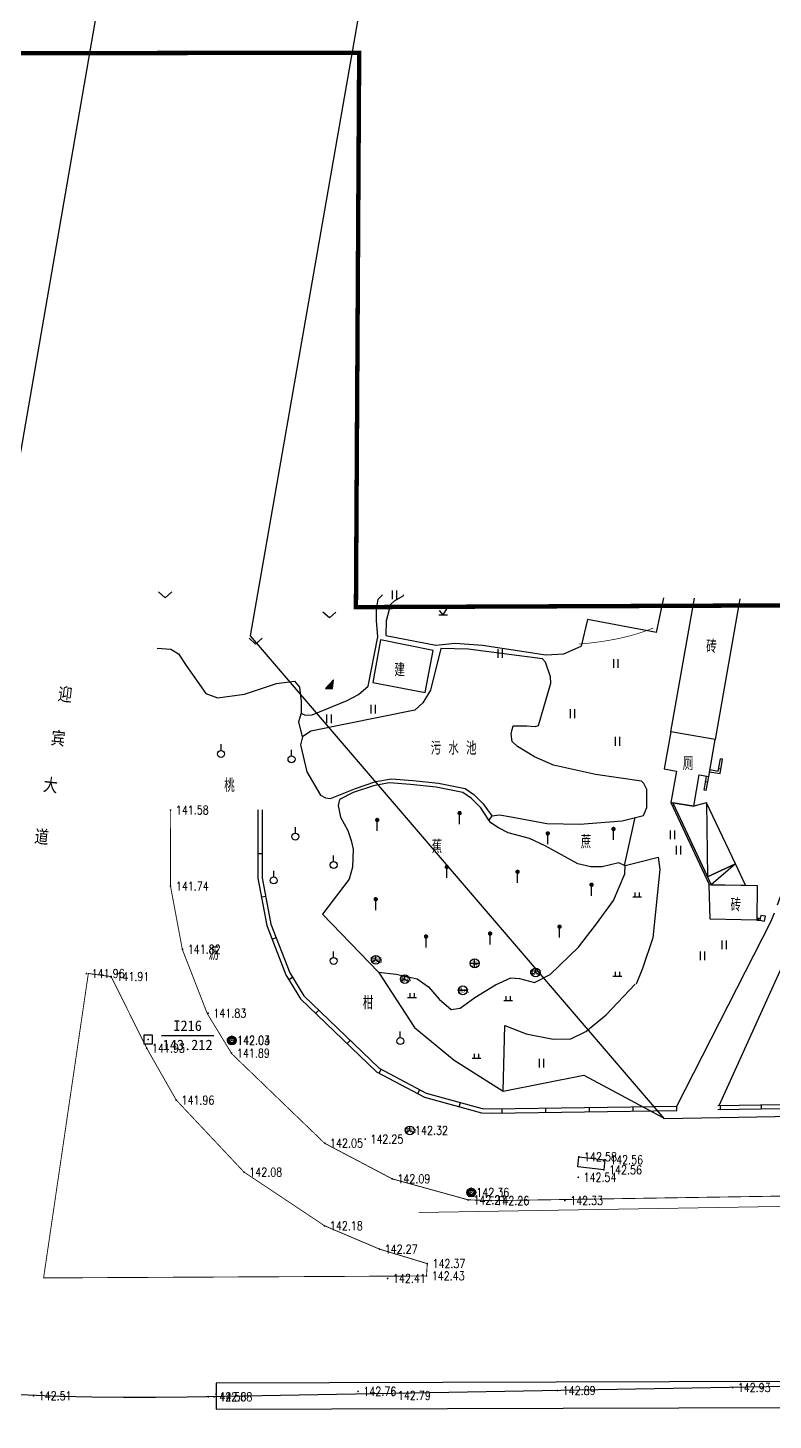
# Model space of a CAD drawing. Extents: x 529262 to 576451, y 2694391 to 2717535.
# Drawn here: x 563404.9 to 563490.2, y 2709622.7 to 2709782.1 of the extents above; entities that cross this region are included whole.
import ezdxf
from ezdxf.enums import TextEntityAlignment as Align
from ezdxf.xclip import XClip

# ---------------------------------------------------------------- set-up
doc = ezdxf.new("R2010")
doc.units = 0
doc.header["$XCLIPFRAME"] = 0
doc.linetypes.add('X6', pattern=[2, 1, -1])
for name, color, linetype in [('a红线图', 1, 'Continuous'), ('COMPONENT', 8, 'Continuous'), ('DGX', 8, 'Continuous'), ('DLDW', 8, 'Continuous'), ('DLSS', 4, 'Continuous'), ('DMTZ', 8, 'Continuous'), ('GCD', 8, 'Continuous'), ('GXYZ', 8, 'Continuous'), ('JMD', 8, 'Continuous'), ('KZD', 8, 'Continuous'), ('PP-COM', 7, 'Continuous'), ('RD-中线', 40, 'Continuous'), ('RD-红线', 7, 'Continuous'), ('ZBTZ', 8, 'Continuous'), ('ZJ', 7, 'Continuous')]:
    doc.layers.add(name, color=color, linetype=linetype)
doc.styles.add('HZ', font='rs.shx', dxfattribs={"width": 0.8, "bigfont": 'hztxt.shx'})
doc.styles.add('宋体', font='', dxfattribs={"width": 0.75})
doc.styles.add('等线体', font='simhei.ttf')
doc.styles.get('宋体').set_extended_font_data('SimSun')
doc.linetypes.add('10421', pattern='A,2,[150,AAA.SHX,S=0.5,R=0,X=0,Y=0.5],1e-11', length=2)
doc.linetypes.add('1161', pattern='A,0,[149,AAA.SHX,S=0.15,R=0,X=0,Y=0],-1.6', length=1.6)

# ---------------------------------------------------------------- blocks, each defined once
blk = doc.blocks.new('A$C19FD0107')
at = {"layer": 'RD-中线', "color": 8, "linetype": 'Continuous'}
blk.add_lwpolyline([(-5280.17, 15276.46), (-7574.88, 15234.77, -0.04855), (-7632.83, 15239.35), (-9762.37, 15617.81)], format="xyb", dxfattribs=at)
at = {"layer": 'RD-中线', "color": 8, "linetype": 'Continuous', "ltscale": 100}
blk.add_lwpolyline([(-7552.98, 15579.99), (-7614.53, 15224.26, 0.022864), (-7617.97, 15197.05), (-7656.03, 14721.62, -0.017422), (-7658.42, 14700.86), (-7660.81, 14685.05, 0.009555), (-7662.3, 14673.68), (-7679.95, 14515.84, 0.004499), (-7681.05, 14505.09), (-7715.67, 14135.39, -0.025309), (-7720.02, 14105.35), (-7719.35, 14108.74, 0.055468), (-7721.57, 14082.29), (-7691.96, 12988.66), (-7675.22, 12857.93), (-7612.49, 12550.87), (-7521.66, 12281.18), (-7495.03, 12217.99, -0.012701), (-7472.78, 12161.24)], format="xyb", dxfattribs=at)
at = {"layer": 'RD-红线', "color": 8, "linetype": 'Continuous', "flags": 128}
blk.add_lwpolyline([(-7163.1, 15273.08), (-7520.28, 15266.64), (-7567.63, 15321.95), (-7510.03, 15651.94)], dxfattribs=at)
blk = doc.blocks.new('GC200')
at = {"linetype": 'Continuous', "const_width": 0.2, "flags": 128}
blk.add_lwpolyline([(-0.1, 0, 1), (0.1, 0, 1)], format="xyb", close=True, dxfattribs=at)
blk = doc.blocks.new('gc125')
at = {"color": 8}
blk.add_line((0, 0.8), (0, 2.2), dxfattribs=at)
blk.add_circle((0, 0), 0.8, dxfattribs=at)
blk = doc.blocks.new('gc121')
at = {"color": 8}
for p, q in [((-0.5, -1), (-0.5, 1)), ((0.5, -1), (0.5, 1))]:
    blk.add_line(p, q, dxfattribs=at)
blk = doc.blocks.new('gc123')
at = {"color": 8}
for p, q in [((-1, 0), (1, 0)), ((0, 0), (-0.8, 1)), ((0, 0), (1.2, 2))]:
    blk.add_line(p, q, dxfattribs=at)
blk = doc.blocks.new('gc165')
at = {"color": 8}
blk.add_line((0, 0), (0, 2), dxfattribs=at)
at = {"color": 8, "const_width": 0.5}
blk.add_lwpolyline([(-0.25, 2.5, 1), (0.25, 2.5, 1)], format="xyb", close=True, dxfattribs=at)
blk = doc.blocks.new('gc126')
at = {"color": 8}
for p, q in [((0, 0), (-1.5, 1.32)), ((1.5, 1.32), (0, 0))]:
    blk.add_line(p, q, dxfattribs=at)
blk = doc.blocks.new('gc119')
at = {"color": 8}
for p, q in [((-1, 0), (1, 0)), ((-0.5, 1), (-0.5, 0)), ((0.5, 1), (0.5, 0))]:
    blk.add_line(p, q, dxfattribs=at)
blk = doc.blocks.new('gc201')
blk.add_lwpolyline([(-0.8, 0), (0.8, 0), (1.06, 2)], close=True)
blk.add_solid([(-0.8, 0), (0.8, 0), (1.06, 2)])
blk = doc.blocks.new('gc115')
at = {"color": 8}
blk.add_lwpolyline([(-1, -1), (1, -1), (1, 1), (-1, 1)], close=True, dxfattribs=at)
blk.add_point((0, 0), dxfattribs=at)
blk = doc.blocks.new('gcbj0102')
for p, q in [((-1, 0), (1, 0)), ((0, -1), (0, 1))]:
    blk.add_line(p, q)
blk.add_circle((0, 0), 1)
blk = doc.blocks.new('gcbj0107')
for q in [(-0.87, -0.5), (0, 1), (0.87, -0.5)]:
    blk.add_line((0, 0), q)
blk.add_circle((0, 0), 1)
blk = doc.blocks.new('*U11')
at = {"linetype": 'Continuous'}
for points in [[(-1.14, -0.07), (-0.87, -0.76), (-1.13, 0.09)], [(-1.13, 0.09), (-0.73, -0.88), (-1.09, 0.24)], [(-0.73, -0.88), (-1.13, 0.09), (-0.87, -0.76)], [(-0.36, 0.24), (-0.55, 0.84), (-1.09, 0.24)], [(-0.73, 0.74), (-1.09, 0.24), (-0.55, 0.84)], [(-1.09, 0.24), (-0.73, 0.74), (-1.01, 0.43)], [(-0.5, -0.19), (-1.09, 0.24), (-0.73, -0.88)], [(-0.88, 0.6), (-1.01, 0.43), (-0.73, 0.74)], [(-0.55, 0.84), (-0.36, 0.24), (-0.35, 0.91)], [(-0.14, 0.93), (-0.35, 0.91), (-0.36, 0.24)], [(-0.14, 0.93), (0.09, 0.24), (0.07, 0.91)], [(0.81, 0.24), (0.07, 0.91), (0.09, 0.24)], [(0.07, 0.91), (0.81, 0.24), (0.27, 0.84)], [(0.22, -0.19), (0.45, -0.88), (0.81, 0.24)], [(0.73, 0.43), (0.27, 0.84), (0.81, 0.24)], [(0.27, 0.84), (0.73, 0.43), (0.45, 0.74)], [(0.6, 0.6), (0.45, 0.74), (0.73, 0.43)], [(0.59, -0.76), (0.81, 0.24), (0.45, -0.88)], [(0.81, 0.24), (0.59, -0.76), (0.85, 0.09)], [(0.7, -0.61), (0.85, 0.09), (0.59, -0.76)], [(0.85, 0.09), (0.7, -0.61), (0.86, -0.07)], [(-0.87, -0.76), (-1.14, -0.07), (-0.98, -0.61)], [(-1.12, -0.26), (-0.98, -0.61), (-1.14, -0.07)], [(-0.98, -0.61), (-1.12, -0.26), (-1.07, -0.44)], [(-0.73, -0.88), (-0.55, -0.98), (-0.14, -0.45)], [(-0.35, -1.05), (-0.14, -0.45), (-0.55, -0.98)], [(-0.14, -0.45), (-0.35, -1.05), (0.45, -0.88)], [(-0.14, -1.07), (0.45, -0.88), (-0.35, -1.05)], [(0.45, -0.88), (-0.14, -1.07), (0.27, -0.98)], [(0.07, -1.05), (0.27, -0.98), (-0.14, -1.07)], [(0.79, -0.44), (0.86, -0.07), (0.7, -0.61)], [(0.86, -0.07), (0.79, -0.44), (0.84, -0.26)]]:
    blk.add_solid(points, dxfattribs=at)
blk = doc.blocks.new('gcbj0112')
at = {"linetype": 'Continuous'}
for p, q in [((-1.09, 0.24), (-0.5, -0.19)), ((-0.36, 0.24), (-1.09, 0.24)), ((-0.14, 0.93), (-0.36, 0.24)), ((0.09, 0.24), (-0.14, 0.93)), ((0.81, 0.24), (0.09, 0.24)), ((0.22, -0.19), (0.81, 0.24)), ((-0.5, -0.19), (-0.73, -0.88)), ((-0.73, -0.88), (-0.14, -0.45)), ((-0.14, -0.45), (0.45, -0.88)), ((0.45, -0.88), (0.22, -0.19))]:
    blk.add_line(p, q, dxfattribs=at)
blk.add_circle((-0.14, -0.07), 1, dxfattribs=at)
for p in [(-1.09, 0.24), (-0.14, 0.93), (0.81, 0.24), (-0.73, -0.88), (0.45, -0.88)]:
    blk.add_point(p, dxfattribs=at)
blk.add_blockref('*U11', (0, 0), dxfattribs=at)
blk = doc.blocks.new('gcbj0101')
blk.add_line((-1, 0), (1, 0))
blk.add_circle((0, 0), 1)

msp = doc.modelspace()

# ---------------------------------------------------------------- linework, layer by layer
at = {"const_width": 0.5}
msp.add_lwpolyline([(563442.786, 2709779.28), (563289.883, 2709779.107), (563289.942, 2709207.494), (563821.958, 2709207.599), (563821.803, 2709279.728), (564067.53, 2709279.755), (564067.347, 2709718.358), (563442.416, 2709715.821), (563442.786, 2709779.28)], dxfattribs=at)
at = {"layer": 'a红线图', "color": 8, "linetype": 'Continuous', "lineweight": 0, "flags": 128}
msp.add_lwpolyline([(563449.624, 2709646.517), (563910.833, 2709654.214)], dxfattribs=at)
msp.add_lwpolyline([(563449.624, 2709646.517), (563910.833, 2709654.214)], dxfattribs=at)
at = {"layer": 'DGX', "color": 252, "linetype": 'Continuous', "const_width": 0.075, "flags": 128}
msp.add_lwpolyline([(563476.432, 2709713.429), (563475.559, 2709713.09), (563474.632, 2709712.782), (563473.651, 2709712.505), (563472.616, 2709712.259), (563471.527, 2709712.045), (563470.384, 2709711.861), (563469.187, 2709711.709), (563467.935, 2709711.587)], dxfattribs=at)
at = {"layer": 'DLDW', "color": 252, "linetype": 'Continuous', "flags": 128}
msp.add_lwpolyline([(563483.525, 2709700.653), (563478.451, 2709701.557), (563477.693, 2709697.301), (563479.079, 2709697.06), (563478.438, 2709693.458), (563481.08, 2709693.046), (563481.698, 2709696.605), (563482.783, 2709696.416)], close=True, dxfattribs=at)
at = {"layer": 'DLSS', "linetype": 'X6', "flags": 128}
msp.add_lwpolyline([(563489.941, 2709679.872), (563491.122, 2709682.996), (563492.366, 2709686.516), (563494.52, 2709692.373), (563497.536, 2709698.834), (563499.945, 2709702.876), (563502.361, 2709705.64), (563504.254, 2709706.672), (563506.663, 2709707.618), (563528.673, 2709711.08), (563535.482, 2709712.472), (563542.687, 2709714.644), (563545.014, 2709715.965), (563545.118, 2709716.104)], dxfattribs=at)
at = {"layer": 'DLSS', "linetype": 'Continuous', "const_width": 0.1, "flags": 128}
for points in [[(563421.18, 2709692.583), (563421.203, 2709683.853), (563422.553, 2709676.636), (563425.408, 2709669.285), (563428.205, 2709664.693), (563438.841, 2709654.442), (563446.562, 2709650.374), (563455.243, 2709647.972), (563457.888, 2709647.875), (563631.072, 2709650.608)], [(563406.676, 2709639.031), (563450.491, 2709639.254), (563450.575, 2709640.666), (563445.114, 2709642.329), (563438.833, 2709644.998), (563429.61, 2709651.147), (563421.857, 2709659.387), (563418.475, 2709665.328), (563414.41, 2709673.527), (563411.796, 2709673.88), (563406.676, 2709639.031)]]:
    msp.add_lwpolyline(points, dxfattribs=at)
at = {"layer": 'DLSS', "linetype": 'Continuous', "flags": 128}
for points in [[(563479.139, 2709658.712), (563489.941, 2709679.872)], [(563483.965, 2709658.788), (563493.495, 2709679.831)], [(563543.14, 2709627.336), (563426.409, 2709626.994), (563426.416, 2709623.994), (563545.521, 2709624.369)]]:
    msp.add_lwpolyline(points, dxfattribs=at)
at = {"layer": 'DMTZ', "linetype": '10421', "flags": 128}
for points in [[(563419.654, 2709711.105), (563421.224, 2709711.023), (563422.099, 2709710.481), (563422.98, 2709709.131), (563425.256, 2709705.918), (563426.56, 2709705.451), (563429.673, 2709705.844), (563433.314, 2709707.077), (563435.368, 2709707.357), (563435.956, 2709706.666), (563436.132, 2709705.022), (563436.142, 2709703.677), (563436.602, 2709703.438), (563437.424, 2709703.496), (563441.428, 2709705.116), (563442.725, 2709705.814), (563443.824, 2709706.783), (563444.939, 2709712.418), (563444.763, 2709714.296), (563444.763, 2709715.587), (563444.947, 2709716.746)], [(563457.979, 2709691.922), (563458.833, 2709692.055), (563460.167, 2709691.821), (563464.264, 2709691.065), (563468.047, 2709690.981), (563472.88, 2709691.37), (563475.305, 2709691.952), (563475.691, 2709692.886), (563475.691, 2709694.952), (563475.36, 2709695.641), (563475.075, 2709695.892), (563469.82, 2709696.66), (563465.006, 2709697.732), (563462.836, 2709698.682), (563460.91, 2709699.861), (563460.273, 2709700.445), (563460.163, 2709701.272), (563460.273, 2709701.795), (563460.418, 2709702.224), (563461.982, 2709702.236), (563462.919, 2709702.154), (563463.322, 2709702.283), (563464.725, 2709707.125), (563464.678, 2709707.854), (563464.117, 2709709.537), (563463.778, 2709709.907), (563455.258, 2709710.999), (563452.141, 2709711.078)], [(563444.989, 2709674.024), (563447.013, 2709673.806), (563449.411, 2709673.287), (563450.735, 2709672.352), (563451.956, 2709670.957), (563453.312, 2709669.745), (563454.341, 2709669.911), (563456.027, 2709671.131), (563458.381, 2709672.589), (563460.151, 2709673.371), (563461.138, 2709673.297), (563462.843, 2709672.848), (563464.635, 2709673.748), (563467.892, 2709676.887), (563469.923, 2709679.564), (563471.905, 2709682.235), (563473.202, 2709685.307), (563473.206, 2709686.239)]]:
    msp.add_lwpolyline(points, dxfattribs=at)
at = {"layer": 'DMTZ', "linetype": '10421'}
for points in [[(563444.948, 2709716.746), (563445.466, 2709717.241)], [(563452.141, 2709711.078), (563450.94, 2709706.33), (563450.052, 2709704.871), (563449.17, 2709704.022), (563437.273, 2709701.631), (563436.299, 2709700.977), (563436.062, 2709700.057), (563436.784, 2709696.975), (563438.348, 2709694.308), (563438.942, 2709693.998)], [(563473.157, 2709686.239), (563472.486, 2709686.56), (563470.571, 2709686.095), (563469.292, 2709686.101), (563467.796, 2709686.417), (563464.054, 2709688.491), (563462.26, 2709689.317), (563459.841, 2709690), (563458.732, 2709690.559), (563457.857, 2709691.129), (563457.612, 2709691.449)]]:
    msp.add_lwpolyline(points, dxfattribs=at)
at = {"layer": 'DMTZ', "linetype": '10421', "flags": 128}
for points, elevation in [([(563447.873, 2709717.213), (563447.785, 2709717.093), (563446.805, 2709716.491), (563446.376, 2709716.131)], 141.411), ([(563476.816, 2709712.934), (563477.64, 2709716.874)], 141.411), ([(563446.376, 2709716.131), (563445.866, 2709714.251), (563445.821, 2709712.574), (563451.557, 2709711.477), (563453.76, 2709711.712), (563456.89, 2709711.485), (563464.148, 2709710.352), (563466.201, 2709710.459), (563468.188, 2709711.37)], 141.411), ([(563438.942, 2709693.998), (563439.498, 2709693.918), (563442.365, 2709695.069), (563444.692, 2709695.844), (563446.468, 2709696.182), (563448.916, 2709695.974), (563451.846, 2709695.672), (563454.915, 2709695.072), (563455.898, 2709694.38), (563456.975, 2709693.303), (563457.979, 2709691.922)], 0.148), ([(563457.612, 2709691.449), (563456.709, 2709692.83), (563455.631, 2709693.907), (563454.649, 2709694.599), (563451.58, 2709695.199), (563448.649, 2709695.501), (563446.201, 2709695.709), (563444.425, 2709695.371), (563442.098, 2709694.596), (563440.522, 2709693.781)], 141.773), ([(563440.522, 2709693.781), (563440.366, 2709693.121), (563440.664, 2709691.795), (563441.494, 2709690.247), (563441.494, 2709690.247), (563441.863, 2709689.096), (563442.113, 2709688.123), (563442.017, 2709686.047), (563441.653, 2709684.694)], 141.773), ([(563459.456, 2709667.919), (563461.899, 2709666.986), (563464.965, 2709666.381), (563467.02, 2709666.409), (563468.74, 2709667.252), (563471.042, 2709669.151), (563474.383, 2709672.678)], 141.987)]:
    msp.add_lwpolyline(points, dxfattribs=dict(at, elevation=elevation))
at = {"layer": 'GXYZ', "linetype": 'Continuous', "flags": 128}
msp.add_lwpolyline([(563467.914, 2709652.901), (563470.911, 2709652.555), (563470.787, 2709651.403), (563467.79, 2709651.749)], close=True, dxfattribs=at)
at = {"layer": 'JMD', "linetype": 'Continuous'}
for p, q in [((563484.171, 2709697.274, 141.426), (563483.925, 2709697.318, 141.426)), ((563484.372, 2709698.412), (563484.125, 2709698.455)), ((563482.666, 2709695.777), (563482.42, 2709695.822)), ((563482.491, 2709694.819), (563482.245, 2709694.864)), ((563478.6, 2709693.111), (563478.781, 2709693.196)), ((563482.538, 2709693.435, 141.47), (563482.639, 2709684.942)), ((563480.717, 2709688.582), (563480.898, 2709688.666)), ((563431.193, 2709687.609), (563431.693, 2709687.61)), ((563485.838, 2709686.437), (563483.056, 2709684.048)), ((563431.602, 2709682.646), (563432.093, 2709682.738)), ((563488.497, 2709679.987), (563488.509, 2709680.237)), ((563432.822, 2709677.817), (563433.288, 2709677.998)), ((563434.73, 2709673.205), (563435.157, 2709673.465)), ((563437.813, 2709669.321), (563438.16, 2709669.681)), ((563441.414, 2709665.851), (563441.761, 2709666.211)), ((563445.072, 2709662.462), (563445.305, 2709662.905)), ((563449.495, 2709660.131), (563449.729, 2709660.574)), ((563454.245, 2709658.624), (563454.379, 2709659.106)), ((563459.149, 2709657.896), (563459.141, 2709658.396)), ((563464.149, 2709657.975), (563464.141, 2709658.475)), ((563469.148, 2709658.054), (563469.14, 2709658.554)), ((563474.147, 2709658.133), (563474.139, 2709658.633)), ((563479.147, 2709658.212), (563479.139, 2709658.712)), ((563484.146, 2709658.291), (563484.138, 2709658.791)), ((563488.823, 2709658.362), (563488.815, 2709658.862))]:
    msp.add_line(p, q, dxfattribs=at)
at = {"layer": 'JMD', "linetype": 'Continuous', "flags": 128}
for points in [[(563486.344, 2709716.774), (563483.525, 2709700.653), (563478.451, 2709701.557), (563481.172, 2709716.833)], [(563482.881, 2709696.978), (563484.082, 2709696.768), (563484.372, 2709698.412)], [(563482.924, 2709697.225), (563483.879, 2709697.057), (563484.125, 2709698.455)], [(563482.245, 2709694.864), (563482.536, 2709696.459)], [(563482.491, 2709694.819), (563482.783, 2709696.416)], [(563431.18, 2709692.609), (563431.2, 2709684.793), (563432.211, 2709679.389), (563434.409, 2709673.731), (563436.074, 2709670.997), (563444.759, 2709662.627), (563450.269, 2709659.724), (563456.78, 2709657.922), (563457.992, 2709657.878), (563479.147, 2709658.212)], [(563431.68, 2709692.61), (563431.7, 2709684.84), (563432.694, 2709679.527), (563434.859, 2709673.954), (563436.468, 2709671.313), (563445.055, 2709663.037), (563450.454, 2709660.192), (563456.857, 2709658.42), (563457.998, 2709658.378), (563479.139, 2709658.712)], [(563478.438, 2709693.458), (563482.834, 2709684.052)], [(563478.676, 2709693.421), (563483.056, 2709684.048)], [(563488.298, 2709680.247), (563488.675, 2709680.229)], [(563488.298, 2709679.997), (563488.631, 2709679.981)], [(563483.816, 2709658.785), (563559.438, 2709659.949), (563565.511, 2709663.777)], [(563565.777, 2709663.354), (563559.586, 2709659.451), (563483.824, 2709658.286)]]:
    msp.add_lwpolyline(points, dxfattribs=at)
at = {"layer": 'JMD', "linetype": 'Continuous'}
msp.add_lwpolyline([(563451.237, 2709710.842), (563445.228, 2709712.082), (563444.338, 2709707.209), (563450.343, 2709706.042)], close=True, dxfattribs=at)
at = {"layer": 'JMD', "linetype": 'Continuous', "flags": 128}
for points in [[(563482.538, 2709693.435), (563481.08, 2709693.046), (563478.676, 2709693.421), (563482.639, 2709684.942), (563485.838, 2709686.437)], [(563485.838, 2709686.437), (563482.639, 2709684.942), (563483.056, 2709684.048), (563486.989, 2709683.974)], [(563488.298, 2709679.997), (563482.944, 2709680.117), (563482.834, 2709684.052), (563488.307, 2709683.949)], [(563488.728, 2709680.529), (563488.631, 2709679.981), (563489.164, 2709679.881), (563489.261, 2709680.429)]]:
    msp.add_lwpolyline(points, close=True, dxfattribs=at)
at = {"layer": 'KZD', "linetype": 'Continuous'}
msp.add_line((563420.156, 2709666.797), (563426.156, 2709666.797), dxfattribs=at)
at = {"layer": 'ZBTZ', "linetype": '1161'}
for points in [[(563476.816, 2709712.934), (563468.894, 2709714.396), (563468.189, 2709711.37)], [(563444.989, 2709674.024), (563449.115, 2709667.692), (563453.674, 2709663.97), (563459.249, 2709660.396), (563459.456, 2709667.919)]]:
    msp.add_lwpolyline(points, dxfattribs=at)
at = {"layer": 'ZBTZ', "linetype": '1161', "flags": 128}
for points in [[(563436.142, 2709703.677), (563435.834, 2709702.674), (563436.249, 2709700.977)], [(563457.979, 2709691.922), (563457.612, 2709691.449)], [(563473.157, 2709686.239), (563474.357, 2709691.725)], [(563473.206, 2709686.239), (563475.049, 2709686.708), (563476.99, 2709687.184), (563477.177, 2709685.783), (563476.391, 2709677.968), (563475.188, 2709674.454), (563474.483, 2709672.678)], [(563441.652, 2709684.694), (563438.573, 2709680.669), (563444.989, 2709674.024)]]:
    msp.add_lwpolyline(points, dxfattribs=at)
at = {"layer": 'ZBTZ', "linetype": '1161', "elevation": 141.937, "flags": 128}
msp.add_lwpolyline([(563459.249, 2709660.396), (563468.507, 2709662.251), (563477.539, 2709657.383)], dxfattribs=at)

# ---------------------------------------------------------------- block references
at = {"layer": 'COMPONENT', "linetype": 'Continuous', "xscale": 0.5, "yscale": 0.5}
for name, p in [('gcbj0107', (563444.707, 2709675.441)), ('gcbj0102', (563455.999, 2709675.045)), ('gcbj0107', (563448.023, 2709673.23)), ('gcbj0107', (563462.978, 2709674.002)), ('gcbj0101', (563454.649, 2709671.955)), ('gcbj0112', (563428.281, 2709666.253, 0.295)), ('gcbj0107', (563448.577, 2709655.92)), ('gcbj0112', (563455.686, 2709648.837, 0.295))]:
    msp.add_blockref(name, p, dxfattribs=at)
at = {"layer": 'DMTZ', "linetype": 'Continuous', "xscale": 0.5, "yscale": 0.5}
msp.add_blockref('gc201', (563439.333, 2709706.506), dxfattribs=at)
at = {"layer": 'GCD', "linetype": 'Continuous'}
ref = msp.add_blockref('GC200', (563421.207, 2709692.593, 141.584), dxfattribs=dict(at, xscale=0.5, yscale=0.5, zscale=0.5))
ref.add_attrib('height', '141.58', dxfattribs={"linetype": 'Continuous', "height": 1, "style": 'HZ', "width": 0.8}).set_placement((563421.807, 2709692.593, 141.584), align=Align.MIDDLE_LEFT)
ref = msp.add_blockref('GC200', (563421.204, 2709683.876, 141.744), dxfattribs=dict(at, xscale=0.5, yscale=0.5, zscale=0.5))
ref.add_attrib('height', '141.74', dxfattribs={"linetype": 'Continuous', "height": 1, "style": 'HZ', "width": 0.8}).set_placement((563421.804, 2709683.876, 141.744), align=Align.MIDDLE_LEFT)
ref = msp.add_blockref('GC200', (563422.569, 2709676.651, 141.819), dxfattribs=dict(at, xscale=0.5, yscale=0.5, zscale=0.5))
ref.add_attrib('height', '141.82', dxfattribs={"linetype": 'Continuous', "height": 1, "style": 'HZ', "width": 0.8}).set_placement((563423.169, 2709676.651, 141.819), align=Align.MIDDLE_LEFT)
ref = msp.add_blockref('GC200', (563411.574, 2709673.88, 141.963), dxfattribs=dict(at, xscale=0.5, yscale=0.5, zscale=0.5))
ref.add_attrib('height', '141.96', dxfattribs={"linetype": 'Continuous', "height": 1, "style": 'HZ', "width": 0.8}).set_placement((563412.174, 2709673.88, 141.963), align=Align.MIDDLE_LEFT)
ref = msp.add_blockref('GC200', (563414.406, 2709673.53, 141.912), dxfattribs=dict(at, xscale=0.5, yscale=0.5, zscale=0.5))
ref.add_attrib('height', '141.91', dxfattribs={"linetype": 'Continuous', "height": 1, "style": 'HZ', "width": 0.8}).set_placement((563415.006, 2709673.53, 141.912), align=Align.MIDDLE_LEFT)
ref = msp.add_blockref('GC200', (563425.498, 2709669.339, 141.832), dxfattribs=dict(at, xscale=0.5, yscale=0.5, zscale=0.5))
ref.add_attrib('height', '141.83', dxfattribs={"linetype": 'Continuous', "height": 1, "style": 'HZ', "width": 0.8}).set_placement((563426.098, 2709669.339, 141.832), align=Align.MIDDLE_LEFT)
ref = msp.add_blockref('GC200', (563418.471, 2709665.331, 141.93), dxfattribs=dict(at, xscale=0.5, yscale=0.5, zscale=0.5))
ref.add_attrib('height', '141.93', dxfattribs={"linetype": 'Continuous', "height": 1, "style": 'HZ', "width": 0.8}).set_placement((563419.071, 2709665.331, 141.93), align=Align.MIDDLE_LEFT)
ref = msp.add_blockref('GC200', (563428.206, 2709666.231, 142.032), dxfattribs=dict(at, xscale=0.5, yscale=0.5, zscale=0.5))
ref.add_attrib('height', '142.03', dxfattribs={"linetype": 'Continuous', "height": 1, "style": 'HZ', "width": 0.8}).set_placement((563428.806, 2709666.231, 142.032), align=Align.MIDDLE_LEFT)
ref = msp.add_blockref('GC200', (563428.224, 2709666.228, 142.035), dxfattribs=dict(at, xscale=0.5, yscale=0.5, zscale=0.5))
ref.add_attrib('height', '142.04', dxfattribs={"linetype": 'Continuous', "height": 1, "style": 'HZ', "width": 0.8}).set_placement((563428.824, 2709666.228, 142.035), align=Align.MIDDLE_LEFT)
ref = msp.add_blockref('GC200', (563428.191, 2709664.762, 141.886), dxfattribs=dict(at, xscale=0.5, yscale=0.5, zscale=0.5))
ref.add_attrib('height', '141.89', dxfattribs={"linetype": 'Continuous', "height": 1, "style": 'HZ', "width": 0.8}).set_placement((563428.791, 2709664.762, 141.886), align=Align.MIDDLE_LEFT)
ref = msp.add_blockref('GC200', (563421.853, 2709659.39, 141.959), dxfattribs=dict(at, xscale=0.5, yscale=0.5, zscale=0.5))
ref.add_attrib('height', '141.96', dxfattribs={"linetype": 'Continuous', "height": 1, "style": 'HZ', "width": 0.8}).set_placement((563422.453, 2709659.39, 141.959), align=Align.MIDDLE_LEFT)
ref = msp.add_blockref('GC200', (563448.572, 2709655.922, 142.323), dxfattribs=dict(at, xscale=0.5, yscale=0.5, zscale=0.5))
ref.add_attrib('height', '142.32', dxfattribs={"linetype": 'Continuous', "height": 1, "style": 'HZ', "width": 0.8}).set_placement((563449.172, 2709655.922, 142.323), align=Align.MIDDLE_LEFT)
ref = msp.add_blockref('GC200', (563438.842, 2709654.465, 142.045), dxfattribs=dict(at, xscale=0.5, yscale=0.5, zscale=0.5))
ref.add_attrib('height', '142.05', dxfattribs={"linetype": 'Continuous', "height": 1, "style": 'HZ', "width": 0.8}).set_placement((563439.442, 2709654.465, 142.045), align=Align.MIDDLE_LEFT)
ref = msp.add_blockref('GC200', (563443.476, 2709654.926, 142.254), dxfattribs=dict(at, xscale=0.5, yscale=0.5, zscale=0.5))
ref.add_attrib('height', '142.25', dxfattribs={"linetype": 'Continuous', "height": 1, "style": 'HZ', "width": 0.8}).set_placement((563444.076, 2709654.926, 142.254), align=Align.MIDDLE_LEFT)
ref = msp.add_blockref('GC200', (563467.91, 2709652.904, 142.581), dxfattribs=dict(at, xscale=0.5, yscale=0.5, zscale=0.5))
ref.add_attrib('height', '142.58', dxfattribs={"linetype": 'Continuous', "height": 1, "style": 'HZ', "width": 0.8}).set_placement((563468.51, 2709652.904, 142.581), align=Align.MIDDLE_LEFT)
ref = msp.add_blockref('GC200', (563470.907, 2709652.558, 142.563), dxfattribs=dict(at, xscale=0.5, yscale=0.5, zscale=0.5))
ref.add_attrib('height', '142.56', dxfattribs={"linetype": 'Continuous', "height": 1, "style": 'HZ', "width": 0.8}).set_placement((563471.507, 2709652.558, 142.563), align=Align.MIDDLE_LEFT)
ref = msp.add_blockref('GC200', (563429.606, 2709651.15, 142.078), dxfattribs=dict(at, xscale=0.5, yscale=0.5, zscale=0.5))
ref.add_attrib('height', '142.08', dxfattribs={"linetype": 'Continuous', "height": 1, "style": 'HZ', "width": 0.8}).set_placement((563430.206, 2709651.15, 142.078), align=Align.MIDDLE_LEFT)
ref = msp.add_blockref('GC200', (563467.853, 2709650.55, 142.536), dxfattribs=dict(at, xscale=0.5, yscale=0.5, zscale=0.5))
ref.add_attrib('height', '142.54', dxfattribs={"linetype": 'Continuous', "height": 1, "style": 'HZ', "width": 0.8}).set_placement((563468.453, 2709650.55, 142.536), align=Align.MIDDLE_LEFT)
ref = msp.add_blockref('GC200', (563470.783, 2709651.406, 142.555), dxfattribs=dict(at, xscale=0.5, yscale=0.5, zscale=0.5))
ref.add_attrib('height', '142.56', dxfattribs={"linetype": 'Continuous', "height": 1, "style": 'HZ', "width": 0.8}).set_placement((563471.383, 2709651.406, 142.555), align=Align.MIDDLE_LEFT)
ref = msp.add_blockref('GC200', (563446.562, 2709650.387, 142.086), dxfattribs=dict(at, xscale=0.5, yscale=0.5, zscale=0.5))
ref.add_attrib('height', '142.09', dxfattribs={"linetype": 'Continuous', "height": 1, "style": 'HZ', "width": 0.8}).set_placement((563447.162, 2709650.387, 142.086), align=Align.MIDDLE_LEFT)
ref = msp.add_blockref('GC200', (563455.259, 2709647.951, 142.205), dxfattribs=dict(at, xscale=0.5, yscale=0.5, zscale=0.5))
ref.add_attrib('height', '142.21', dxfattribs={"linetype": 'Continuous', "height": 1, "style": 'HZ', "width": 0.8}).set_placement((563455.859, 2709647.951, 142.205), align=Align.MIDDLE_LEFT)
ref = msp.add_blockref('GC200', (563455.583, 2709648.82, 142.364), dxfattribs=dict(at, xscale=0.5, yscale=0.5, zscale=0.5))
ref.add_attrib('height', '142.36', dxfattribs={"linetype": 'Continuous', "height": 1, "style": 'HZ', "width": 0.8}).set_placement((563456.183, 2709648.82, 142.364), align=Align.MIDDLE_LEFT)
ref = msp.add_blockref('GC200', (563457.884, 2709647.878, 142.257), dxfattribs=dict(at, xscale=0.5, yscale=0.5, zscale=0.5))
ref.add_attrib('height', '142.26', dxfattribs={"linetype": 'Continuous', "height": 1, "style": 'HZ', "width": 0.8}).set_placement((563458.484, 2709647.878, 142.257), align=Align.MIDDLE_LEFT)
ref = msp.add_blockref('GC200', (563466.326, 2709647.88, 142.33), dxfattribs=dict(at, xscale=0.5, yscale=0.5, zscale=0.5))
ref.add_attrib('height', '142.33', dxfattribs={"linetype": 'Continuous', "height": 1, "style": 'HZ', "width": 0.8}).set_placement((563466.926, 2709647.88, 142.33), align=Align.MIDDLE_LEFT)
ref = msp.add_blockref('GC200', (563438.829, 2709645.001, 142.18), dxfattribs=dict(at, xscale=0.5, yscale=0.5, zscale=0.5))
ref.add_attrib('height', '142.18', dxfattribs={"linetype": 'Continuous', "height": 1, "style": 'HZ', "width": 0.8}).set_placement((563439.429, 2709645.001, 142.18), align=Align.MIDDLE_LEFT)
ref = msp.add_blockref('GC200', (563445.11, 2709642.332, 142.271), dxfattribs=dict(at, xscale=0.5, yscale=0.5, zscale=0.5))
ref.add_attrib('height', '142.27', dxfattribs={"linetype": 'Continuous', "height": 1, "style": 'HZ', "width": 0.8}).set_placement((563445.71, 2709642.332, 142.271), align=Align.MIDDLE_LEFT)
ref = msp.add_blockref('GC200', (563450.571, 2709640.669, 142.371), dxfattribs=dict(at, xscale=0.5, yscale=0.5, zscale=0.5))
ref.add_attrib('height', '142.37', dxfattribs={"linetype": 'Continuous', "height": 1, "style": 'HZ', "width": 0.8}).set_placement((563451.171, 2709640.669, 142.371), align=Align.MIDDLE_LEFT)
ref = msp.add_blockref('GC200', (563446.042, 2709638.97, 142.412), dxfattribs=dict(at, xscale=0.5, yscale=0.5, zscale=0.5))
ref.add_attrib('height', '142.41', dxfattribs={"linetype": 'Continuous', "height": 1, "style": 'HZ', "width": 0.8}).set_placement((563446.642, 2709638.97, 142.412), align=Align.MIDDLE_LEFT)
ref = msp.add_blockref('GC200', (563450.487, 2709639.257, 142.431), dxfattribs=dict(at, xscale=0.5, yscale=0.5, zscale=0.5))
ref.add_attrib('height', '142.43', dxfattribs={"linetype": 'Continuous', "height": 1, "style": 'HZ', "width": 0.8}).set_placement((563451.087, 2709639.257, 142.431), align=Align.MIDDLE_LEFT)
ref = msp.add_blockref('GC200', (563405.516, 2709625.544, 142.51), dxfattribs=dict(at, xscale=0.5, yscale=0.5, zscale=0.5))
ref.add_attrib('height', '142.51', dxfattribs={"linetype": 'Continuous', "height": 1, "style": 'HZ', "width": 0.8}).set_placement((563406.116, 2709625.544, 142.51), align=Align.MIDDLE_LEFT)
ref = msp.add_blockref('GC200', (563425.499, 2709625.424, 142.575), dxfattribs=dict(at, xscale=0.5, yscale=0.5, zscale=0.5))
ref.add_attrib('height', '142.58', dxfattribs={"linetype": 'Continuous', "height": 1, "style": 'HZ', "width": 0.8}).set_placement((563426.099, 2709625.424, 142.575), align=Align.MIDDLE_LEFT)
ref = msp.add_blockref('GC200', (563426.198, 2709625.424, 142.68), dxfattribs=dict(at, xscale=0.5, yscale=0.5, zscale=0.5))
ref.add_attrib('height', '142.68', dxfattribs={"linetype": 'Continuous', "height": 1, "style": 'HZ', "width": 0.8}).set_placement((563426.798, 2709625.424, 142.68), align=Align.MIDDLE_LEFT)
ref = msp.add_blockref('GC200', (563442.656, 2709626.045, 142.761), dxfattribs=dict(at, xscale=0.5, yscale=0.5, zscale=0.5))
ref.add_attrib('height', '142.76', dxfattribs={"linetype": 'Continuous', "height": 1, "style": 'HZ', "width": 0.8}).set_placement((563443.256, 2709626.045, 142.761), align=Align.MIDDLE_LEFT)
ref = msp.add_blockref('GC200', (563446.61, 2709625.584, 142.788), dxfattribs=dict(at, xscale=0.5, yscale=0.5, zscale=0.5))
ref.add_attrib('height', '142.79', dxfattribs={"linetype": 'Continuous', "height": 1, "style": 'HZ', "width": 0.8}).set_placement((563447.21, 2709625.584, 142.788), align=Align.MIDDLE_LEFT)
ref = msp.add_blockref('GC200', (563465.471, 2709626.134, 142.893), dxfattribs=dict(at, xscale=0.5, yscale=0.5, zscale=0.5))
ref.add_attrib('height', '142.89', dxfattribs={"linetype": 'Continuous', "height": 1, "style": 'HZ', "width": 0.8}).set_placement((563466.071, 2709626.134, 142.893), align=Align.MIDDLE_LEFT)
ref = msp.add_blockref('GC200', (563485.507, 2709626.473, 142.93), dxfattribs=dict(at, xscale=0.5, yscale=0.5, zscale=0.5))
ref.add_attrib('height', '142.93', dxfattribs={"linetype": 'Continuous', "height": 1, "style": 'HZ', "width": 0.8}).set_placement((563486.107, 2709626.473, 142.93), align=Align.MIDDLE_LEFT)
at = {"layer": 'KZD', "linetype": 'Continuous', "xscale": 0.5, "yscale": 0.5, "zscale": 0.5}
msp.add_blockref('gc115', (563418.633, 2709666.315, 143.212), dxfattribs=at)
at = {"layer": 'PP-COM'}
ref = msp.add_blockref('A$C19FD0107', (570997.993, 2694390.603), dxfattribs=at)
XClip(ref).set_block_clipping_path([(-9366.4383134884, 14428.6043910822), (-3328.4480743363, 17452.7484863754)])
at = {"layer": 'ZBTZ', "linetype": 'Continuous', "xscale": 0.5, "yscale": 0.5}
for name, p in [('gc126', (563420.581, 2709716.904)), ('gc121', (563446.836, 2709717.224)), ('gc126', (563439.377, 2709714.589)), ('gc123', (563452.394, 2709714.937)), ('gc126', (563430.933, 2709711.594)), ('gc121', (563458.933, 2709710.525)), ('gc121', (563472.178, 2709709.368)), ('gc121', (563444.405, 2709704.153)), ('gc121', (563467.225, 2709703.625)), ('gc121', (563439.352, 2709703.033)), ('gc121', (563472.376, 2709700.456)), ('gc125', (563426.978, 2709699.019)), ('gc125', (563435.044, 2709698.401)), ('gc165', (563454.277, 2709690.99)), ('gc165', (563444.85, 2709690.205)), ('gc125', (563435.492, 2709689.551)), ('gc165', (563464.363, 2709688.668)), ('gc165', (563471.884, 2709689.176)), ('gc121', (563479.345, 2709688.011)), ('gc125', (563439.865, 2709686.3)), ('gc165', (563452.818, 2709684.818)), ('gc125', (563433.014, 2709684.54)), ('gc165', (563460.91, 2709684.272)), ('gc165', (563469.377, 2709682.789)), ('gc119', (563474.584, 2709682.649)), ('gc165', (563444.676, 2709681.131)), ('gc165', (563450.436, 2709676.856)), ('gc165', (563457.768, 2709677.205)), ('gc165', (563465.711, 2709677.99)), ('gc125', (563439.865, 2709675.315)), ('gc121', (563482.084, 2709675.898)), ('gc119', (563472.325, 2709673.574)), ('gc119', (563448.831, 2709671.133)), ('gc119', (563459.825, 2709670.792)), ('gc125', (563447.491, 2709666.147)), ('gc119', (563456.203, 2709664.188)), ('gc121', (563463.656, 2709663.613))]:
    msp.add_blockref(name, p, dxfattribs=at)
at = {"layer": 'ZBTZ', "linetype": 'Continuous', "xscale": 0.5, "yscale": 0.5, "zscale": 0.5}
for p in [(563478.645, 2709689.763), (563484.585, 2709677.159)]:
    msp.add_blockref('gc121', p, dxfattribs=at)

# ---------------------------------------------------------------- texts
at = {"layer": 'DLDW', "color": 252, "linetype": 'Continuous', "style": 'HZ', "width": 0.8}
msp.add_text('厕', height=1.5, dxfattribs=at).set_placement((563480.41, 2709697.956), align=Align.MIDDLE)
at = {"layer": 'GXYZ', "linetype": 'Continuous', "style": '宋体'}
for s, p in [('铁通', (563444.707, 2709675.441)), ('污', (563456.035, 2709675.006)), ('电力', (563448.067, 2709673.28)), ('电信', (563462.963, 2709674.013)), ('供水', (563454.676, 2709671.929)), ('移动', (563448.577, 2709655.92))]:
    msp.add_text(s, height=0.5, dxfattribs=at).set_placement(p, align=Align.MIDDLE)
at = {"layer": 'JMD', "linetype": 'Continuous', "style": 'HZ', "width": 0.8}
for p in [(563483.695, 2709711.308), (563486.487, 2709681.72)]:
    msp.add_text('砖', height=1.5, dxfattribs=at).set_placement(p, align=Align.MIDDLE_RIGHT)
at = {"layer": 'KZD', "linetype": 'Continuous', "style": '等线体'}
for s, p in [('I216', (563423.156, 2709667.897)), ('143.212', (563423.156, 2709665.697))]:
    msp.add_text(s, height=1.2, dxfattribs=at).set_placement(p, align=Align.MIDDLE)
at = {"layer": 'ZJ', "color": 8, "linetype": 'Continuous', "style": 'HZ', "width": 0.8}
for s, p in [('建', (563447.414, 2709708.719)), ('污 水 池', (563453.589, 2709699.749, -141.359)), ('桃', (563427.947, 2709695.488, -141.359)), ('蕉', (563451.681, 2709688.477, -141.359)), ('蔗', (563468.752, 2709689.024)), ('沥', (563426.143, 2709676.214)), ('柑', (563443.802, 2709670.607))]:
    msp.add_text(s, height=1.5, dxfattribs=at).set_placement(p, align=Align.MIDDLE)
at = {"layer": 'ZJ', "color": 8, "linetype": 'Continuous', "style": '宋体', "width": 0.8}
for s, p in [('迎', (563409.147, 2709705.87)), ('宾', (563408.35, 2709700.843)), ('大', (563407.479, 2709695.493)), ('道', (563406.471, 2709689.587))]:
    msp.add_text(s, height=1.5, rotation=353.67454, dxfattribs=at).set_placement(p, align=Align.MIDDLE)

doc.saveas('drawing.dxf')
